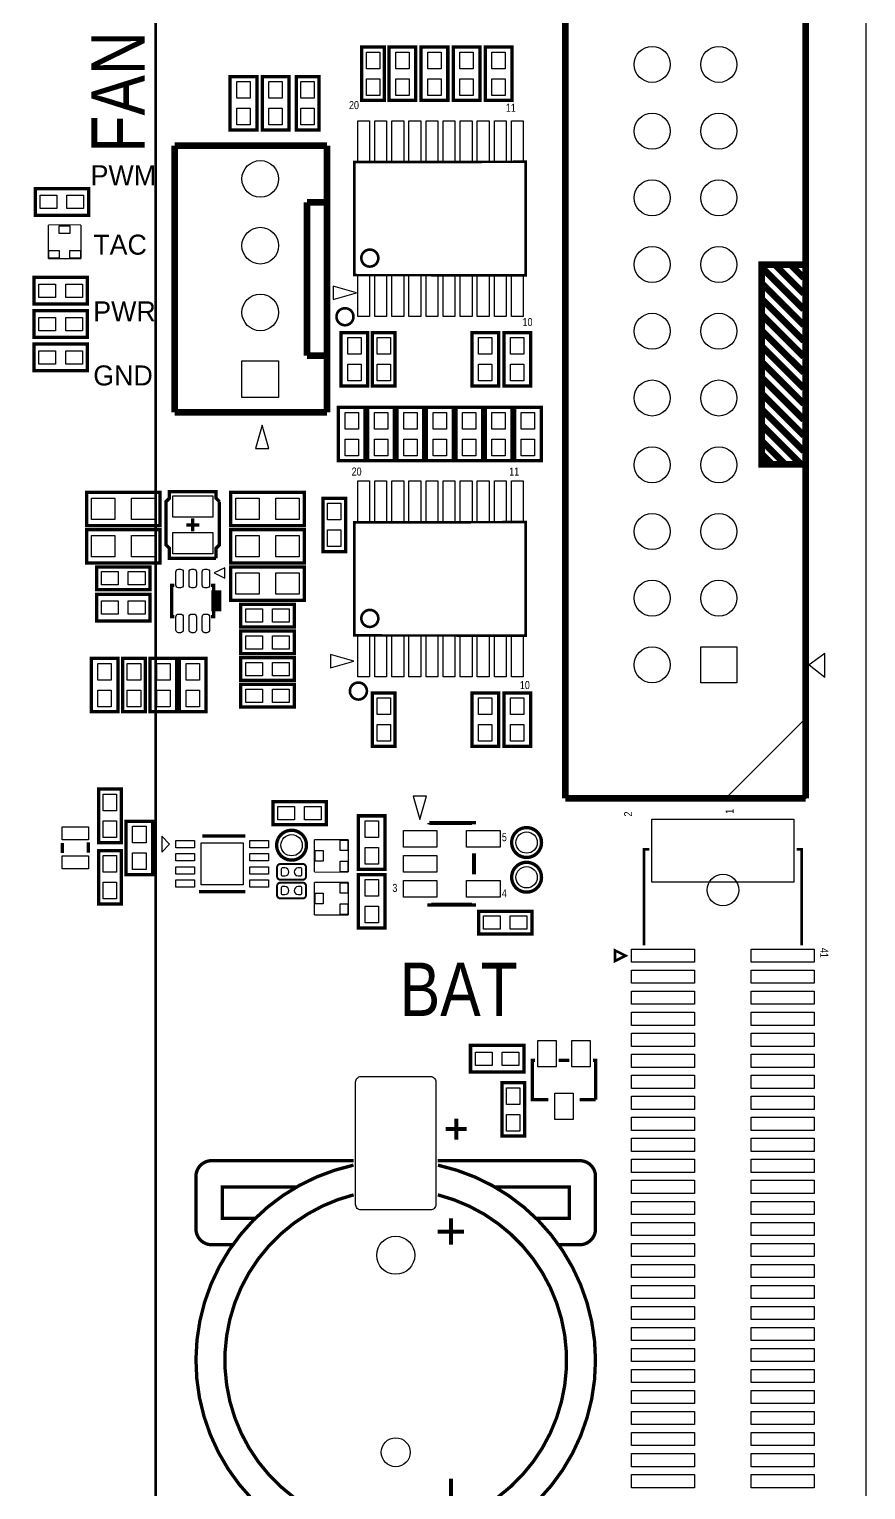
# Model space of a CAD drawing. Extents: x 2 to 176, y -19 to 159.
# Drawn here: x 143.9 to 175.8, y 55.7 to 111.3 of the extents above; entities that cross this region are included whole.
import ezdxf

# ---------------------------------------------------------------- set-up
doc = ezdxf.new("R2010")
doc.units = 0
for name, color, linetype in [('BG_OUTLINE', 5, 'CONTINUOUS'), ('BG_SILKSCREEN_TOP', 7, 'CONTINUOUS'), ('PG_NEW_SLIK-TOP', 231, 'CONTINUOUS'), ('PG_SILKSCREEN_TOP', 7, 'CONTINUOUS'), ('PIN_TOP', 92, 'CONTINUOUS')]:
    doc.layers.add(name, color=color, linetype=linetype)

msp = doc.modelspace()

# ---------------------------------------------------------------- linework, layer by layer
at = {"layer": 'BG_OUTLINE'}
msp.add_lwpolyline([(172.76826, 159.132524, -0.414213), (175.768254, 156.13253), (175.768254, -7.862062, -0.414223), (172.76826, -10.862056), (8.768588, -10.862056, -0.414212), (5.768594, -7.862062), (5.768594, 156.13253, -0.414226), (8.768588, 159.132524)], format="xyb", close=True, dxfattribs=at)
at = {"layer": 'PG_NEW_SLIK-TOP'}
for points, const_width in [([(164.33927, 115.066572), (164.33927, 82.046572)], 0.254), ([(173.48327, 91.063572), (173.48327, 115.066572)], 0.254), ([(156.59227, 108.614972), (156.59227, 110.646972), (157.45587, 110.646972), (157.45587, 108.614972), (156.59227, 108.614972)], 0.127), ([(158.64967, 110.646972), (158.64967, 108.614972), (157.63367, 108.614972), (157.63367, 110.646972), (158.64967, 110.646972)], 0.127), ([(159.86887, 110.646972), (159.86887, 108.614972), (158.85287, 108.614972), (158.85287, 110.646972), (159.86887, 110.646972)], 0.127), ([(161.08807, 110.646972), (161.08807, 108.614972), (160.07207, 108.614972), (160.07207, 110.646972), (161.08807, 110.646972)], 0.127), ([(162.30727, 110.646972), (162.30727, 108.614972), (161.29127, 108.614972), (161.29127, 110.646972), (162.30727, 110.646972)], 0.127), ([(151.5872, 107.4928), (151.5872, 109.5248), (152.6032, 109.5248), (152.6032, 107.4928), (151.5872, 107.4928)], 0.127), ([(153.8224, 109.5248), (153.8224, 107.4928), (152.8064, 107.4928), (152.8064, 109.5248), (153.8224, 109.5248)], 0.127), ([(154.1018, 107.4928), (154.1018, 109.5248), (154.9654, 109.5248), (154.9654, 107.4928), (154.1018, 107.4928)], 0.127), ([(149.474682, 106.8959), (149.474682, 96.7359)], 0.254), ([(149.474682, 106.8959), (155.274772, 106.8959)], 0.254), ([(155.274772, 106.8959), (155.274772, 96.7359)], 0.254), ([(156.31033, 101.963474), (162.834828, 101.960172), (162.834828, 106.278172), (156.31033, 106.270298), (156.31033, 101.963474)], 0.100076), ([(144.1704, 105.2576), (146.2024, 105.2576), (146.2024, 104.2416), (144.1704, 104.2416), (144.1704, 105.2576)], 0.127), ([(154.512772, 104.7369), (154.512772, 98.8949)], 0.254), ([(154.512772, 104.7369), (155.274772, 104.7369)], 0.254), ([(144.667986, 102.585774), (144.667986, 103.878634)], 0.050038), ([(144.667986, 103.878634), (145.908014, 103.878634)], 0.050038), ([(145.908014, 103.878634), (145.908014, 102.585774)], 0.050038), ([(145.908014, 102.585774), (144.667986, 102.585774)], 0.050038), ([(173.411388, 94.756478), (171.811188, 94.756478), (171.811188, 102.356666), (173.411388, 102.356666)], 0.254), ([(171.811188, 102.25659), (173.411388, 100.656644)], 0.254), ([(172.311314, 102.356666), (173.411388, 101.256592)], 0.254), ([(172.911262, 102.356666), (173.411388, 101.85654)], 0.254), ([(144.124172, 101.87813), (146.156172, 101.87813), (146.156172, 100.86213), (144.124172, 100.86213), (144.124172, 101.87813)], 0.127), ([(171.811188, 101.656642), (173.411388, 100.056696)], 0.254), ([(144.124172, 100.60813), (146.156172, 100.60813), (146.156172, 99.59213), (144.124172, 99.59213), (144.124172, 100.60813)], 0.127), ([(171.811188, 101.056694), (173.411388, 99.456494)], 0.254), ([(171.811188, 100.456492), (173.411388, 98.856546)], 0.254), ([(156.82087, 99.775772), (156.82087, 97.743772), (155.80487, 97.743772), (155.80487, 99.775772), (156.82087, 99.775772)], 0.127), ([(157.86227, 99.775772), (157.86227, 97.743772), (156.99867, 97.743772), (156.99867, 99.775772), (157.86227, 99.775772)], 0.127), ([(160.78327, 97.743772), (160.78327, 99.775772), (161.79927, 99.775772), (161.79927, 97.743772), (160.78327, 97.743772)], 0.127), ([(163.01847, 99.775772), (163.01847, 97.743772), (162.00247, 97.743772), (162.00247, 99.775772), (163.01847, 99.775772)], 0.127), ([(171.811188, 99.856544), (173.411388, 98.256598)], 0.254), ([(146.156172, 98.32213), (144.124172, 98.32213), (144.124172, 99.33813), (146.156172, 99.33813), (146.156172, 98.32213)], 0.127), ([(154.512772, 98.8949), (155.274772, 98.8949)], 0.254), ([(171.811188, 99.256596), (173.411388, 97.65665)], 0.254), ([(171.811188, 98.656648), (173.411388, 97.056448)], 0.254), ([(171.811188, 98.056446), (173.411388, 96.4565)], 0.254), ([(171.811188, 97.456498), (173.411388, 95.856552)], 0.254), ([(149.474682, 96.7359), (155.274772, 96.7359)], 0.254), ([(156.71927, 96.930972), (156.71927, 94.898972), (155.70327, 94.898972), (155.70327, 96.930972), (156.71927, 96.930972)], 0.127), ([(157.83687, 96.930972), (157.83687, 94.898972), (156.82087, 94.898972), (156.82087, 96.930972), (157.83687, 96.930972)], 0.127), ([(158.95447, 96.930972), (158.95447, 94.898972), (157.93847, 94.898972), (157.93847, 96.930972), (158.95447, 96.930972)], 0.127), ([(160.07207, 96.930972), (160.07207, 94.898972), (159.05607, 94.898972), (159.05607, 96.930972), (160.07207, 96.930972)], 0.127), ([(161.18967, 96.930972), (161.18967, 94.898972), (160.17367, 94.898972), (160.17367, 96.930972), (161.18967, 96.930972)], 0.127), ([(162.30727, 96.930972), (162.30727, 94.898972), (161.29127, 94.898972), (161.29127, 96.930972), (162.30727, 96.930972)], 0.127), ([(163.42487, 96.930972), (163.42487, 94.898972), (162.40887, 94.898972), (162.40887, 96.930972), (163.42487, 96.930972)], 0.127), ([(171.811188, 96.85655), (173.411388, 95.256604)], 0.254), ([(171.811188, 96.256602), (173.311312, 94.756478)], 0.254), ([(171.811188, 95.656654), (172.711364, 94.756478)], 0.254), ([(171.811188, 95.156528), (172.211238, 94.756478)], 0.254), ([(148.9202, 92.4306), (146.1262, 92.4306), (146.1262, 93.7006), (148.9202, 93.7006), (148.9202, 92.4306)], 0.127), ([(151.0538, 91.186), (149.2758, 91.186), (149.2758, 91.567), (149.1488, 91.694), (149.1488, 93.345), (149.2758, 93.472), (149.2758, 93.726), (151.0538, 93.726), (151.0538, 93.472), (151.1808, 93.345)], 0.130048), ([(151.1808, 93.345), (151.1808, 91.694), (151.0538, 91.567), (151.0538, 91.186)], 0.130048), ([(151.6126, 93.7006), (154.4066, 93.7006), (154.4066, 92.4306), (151.6126, 92.4306), (151.6126, 93.7006)], 0.127), ([(155.1178, 91.44), (155.1178, 93.472), (155.9814, 93.472), (155.9814, 91.44), (155.1178, 91.44)], 0.127), ([(148.9202, 91.0082), (146.1262, 91.0082), (146.1262, 92.2782), (148.9202, 92.2782), (148.9202, 91.0082)], 0.127), ([(150.414736, 92.456), (149.914864, 92.456)], 0.127), ([(150.1648, 92.705936), (150.1648, 92.206064)], 0.127), ([(151.6126, 92.2782), (154.4066, 92.2782), (154.4066, 91.0082), (151.6126, 91.0082), (151.6126, 92.2782)], 0.127), ([(156.31033, 88.247474), (162.834828, 88.244172), (162.834828, 92.562172), (156.31033, 92.554298), (156.31033, 88.247474)], 0.100076), ([(173.48327, 91.063572), (173.48327, 91.190572)], 0.254), ([(173.48327, 82.046572), (173.48327, 91.063572)], 0.254), ([(148.5392, 89.9922), (146.5072, 89.9922), (146.5072, 90.8558), (148.5392, 90.8558), (148.5392, 89.9922)], 0.127), ([(151.6126, 90.8558), (154.4066, 90.8558), (154.4066, 89.5858), (151.6126, 89.5858), (151.6126, 90.8558)], 0.127), ([(149.464776, 90.161364), (149.3647, 90.161364), (149.3647, 88.961468), (149.464776, 88.961468)], 0.127), ([(150.864824, 88.961468), (150.9649, 88.961468), (150.9649, 90.161364), (150.864824, 90.161364)], 0.127), ([(151.064722, 89.161366), (151.064722, 89.961466)], 0.381), ([(146.5072, 89.8144), (148.5392, 89.8144), (148.5392, 88.7984), (146.5072, 88.7984), (146.5072, 89.8144)], 0.127), ([(151.9936, 89.4334), (154.0256, 89.4334), (154.0256, 88.5698), (151.9936, 88.5698), (151.9936, 89.4334)], 0.127), ([(151.9936, 88.4174), (154.0256, 88.4174), (154.0256, 87.5538), (151.9936, 87.5538), (151.9936, 88.4174)], 0.127), ([(146.304, 85.344), (146.304, 87.376), (147.32, 87.376), (147.32, 85.344), (146.304, 85.344)], 0.127), ([(147.4978, 85.344), (147.4978, 87.376), (148.3614, 87.376), (148.3614, 85.344), (147.4978, 85.344)], 0.127), ([(148.5392, 85.344), (148.5392, 87.376), (149.5552, 87.376), (149.5552, 85.344), (148.5392, 85.344)], 0.127), ([(150.6728, 87.376), (150.6728, 85.344), (149.6568, 85.344), (149.6568, 87.376), (150.6728, 87.376)], 0.127), ([(151.9936, 87.4014), (154.0256, 87.4014), (154.0256, 86.5378), (151.9936, 86.5378), (151.9936, 87.4014)], 0.127), ([(151.9936, 86.3854), (154.0256, 86.3854), (154.0256, 85.5218), (151.9936, 85.5218), (151.9936, 86.3854)], 0.127), ([(157.86227, 86.059772), (157.86227, 84.027772), (156.99867, 84.027772), (156.99867, 86.059772), (157.86227, 86.059772)], 0.127), ([(160.78327, 84.027772), (160.78327, 86.059772), (161.79927, 86.059772), (161.79927, 84.027772), (160.78327, 84.027772)], 0.127), ([(163.01847, 86.059772), (163.01847, 84.027772), (162.00247, 84.027772), (162.00247, 86.059772), (163.01847, 86.059772)], 0.127), ([(147.447, 82.3976), (147.447, 80.3656), (146.5834, 80.3656), (146.5834, 82.3976), (147.447, 82.3976)], 0.127), ([(153.2128, 81.915), (155.2448, 81.915), (155.2448, 81.0514), (153.2128, 81.0514), (153.2128, 81.915)], 0.127), ([(164.33927, 82.046572), (173.48327, 82.046572)], 0.254), ([(148.6408, 81.1784), (148.6408, 79.1464), (147.6248, 79.1464), (147.6248, 81.1784), (148.6408, 81.1784)], 0.127), ([(157.48, 81.3816), (157.48, 79.3496), (156.464, 79.3496), (156.464, 81.3816), (157.48, 81.3816)], 0.127), ([(159.170116, 81.102708), (159.170116, 81.052924)], 0.1524), ([(160.869884, 81.052924), (160.869884, 81.102708), (159.170116, 81.102708)], 0.1524), ([(150.527512, 80.61579), (152.163526, 80.61579)], 0.127), ([(145.19783, 79.966312), (145.19783, 80.351884)], 0.127), ([(146.197574, 80.375506), (146.197574, 79.975964)], 0.127), ([(146.5834, 78.0288), (146.5834, 80.0608), (147.447, 80.0608), (147.447, 78.0288), (146.5834, 78.0288)], 0.127), ([(154.79522, 79.237586), (154.79522, 80.477614)], 0.050038), ([(154.79522, 80.477614), (156.08808, 80.477614)], 0.050038), ([(156.08808, 80.477614), (156.08808, 79.237586)], 0.050038), ([(167.533574, 80.10652), (167.333676, 80.10652), (167.333676, 76.45654)], 0.100076), ([(173.333664, 76.45654), (173.333664, 80.10652), (173.133766, 80.10652)], 0.100076), ([(153.500836, 79.548228), (154.34691, 79.548228)], 0.0762), ([(160.869884, 79.15275), (160.869884, 79.95285)], 0.1524), ([(153.373836, 79.075026), (153.373836, 79.421228)], 0.0762), ([(154.34691, 78.948026), (153.500836, 78.948026)], 0.0762), ([(154.47391, 79.421228), (154.47391, 79.075026)], 0.0762), ([(156.08808, 79.237586), (154.79522, 79.237586)], 0.050038), ([(157.48, 79.1464), (157.48, 77.1144), (156.464, 77.1144), (156.464, 79.1464), (157.48, 79.1464)], 0.127), ([(152.163526, 78.488794), (150.401274, 78.488794)], 0.127), ([(153.373836, 78.363826), (153.373836, 78.710028)], 0.0762), ([(153.500836, 78.837028), (154.34691, 78.837028)], 0.0762), ([(154.47391, 78.710028), (154.47391, 78.363826)], 0.0762), ([(154.79522, 77.611986), (154.79522, 78.852014)], 0.050038), ([(154.79522, 78.852014), (156.08808, 78.852014)], 0.050038), ([(156.08808, 78.852014), (156.08808, 77.611986)], 0.050038), ([(154.34691, 78.236826), (153.500836, 78.236826)], 0.0762), ([(159.170116, 78.052676), (159.170116, 78.002892), (160.869884, 78.002892), (160.869884, 78.052676)], 0.1524), ([(156.08808, 77.611986), (154.79522, 77.611986)], 0.050038), ([(161.036, 77.7494), (163.068, 77.7494), (163.068, 76.8858), (161.036, 76.8858), (161.036, 77.7494)], 0.127), ([(160.7312, 72.644), (162.7632, 72.644), (162.7632, 71.628), (160.7312, 71.628), (160.7312, 72.644)], 0.127), ([(163.187126, 72.073262), (163.087304, 72.073262), (163.087304, 70.573138), (163.687252, 70.573138)], 0.127), ([(164.487098, 72.073262), (164.087302, 72.073262)], 0.127), ([(165.487096, 70.573138), (165.487096, 72.073262), (165.387274, 72.073262)], 0.127), ([(162.7886, 71.2216), (162.7886, 69.1896), (161.925, 69.1896), (161.925, 71.2216), (162.7886, 71.2216)], 0.127), ([(164.887148, 70.573138), (165.487096, 70.573138)], 0.127), ([(152.516332, 66.05524), (151.286464, 66.05524), (151.286464, 67.255136), (154.116278, 67.255136)], 0.127), ([(161.656522, 67.255136), (164.486336, 67.255136), (164.486336, 66.05524), (163.236402, 66.05524)], 0.127), ([(160.486344, 65.555114), (159.486346, 65.555114)], 0.1524), ([(159.986472, 66.05524), (159.986472, 65.055242)], 0.1524), ([(159.986472, 56.155082), (159.986472, 55.25516)], 0.1524)]:
    msp.add_lwpolyline(points, dxfattribs=dict(at, const_width=const_width))
for points, const_width in [([(157.223968, 102.612698, 0.99992), (156.577792, 102.612698, 1.00008), (157.223968, 102.612698)], 0.100076), ([(156.279088, 100.3808, 0.999889), (155.632912, 100.3808, 1.000111), (156.279088, 100.3808)], 0.100076), ([(157.223968, 88.896698, 0.99992), (156.577792, 88.896698, 1.00008), (157.223968, 88.896698)], 0.100076), ([(156.789374, 86.131908, 0.999889), (156.143198, 86.131908, 1.000111), (156.789374, 86.131908)], 0.100076), ([(154.491944, 80.264, 1), (153.356056, 80.264, 1), (154.491944, 80.264)], 0.127), ([(163.432744, 80.3656, 1), (162.296856, 80.3656, 1), (163.432744, 80.3656)], 0.127), ([(153.373836, 79.421228, -0.414214), (153.500836, 79.548228)], 0.0762), ([(154.34691, 79.548228, -0.414214), (154.47391, 79.421228)], 0.0762), ([(163.432744, 79.0448, 1), (162.296856, 79.0448, 1), (163.432744, 79.0448)], 0.127), ([(153.500836, 78.948026, -0.414214), (153.373836, 79.075026)], 0.0762), ([(154.47391, 79.075026, -0.414214), (154.34691, 78.948026)], 0.0762), ([(153.373836, 78.710028, -0.414214), (153.500836, 78.837028)], 0.0762), ([(153.500836, 78.236826, -0.414214), (153.373836, 78.363826)], 0.0762), ([(154.34691, 78.837028, -0.414214), (154.47391, 78.710028)], 0.0762), ([(154.47391, 78.363826, -0.414214), (154.34691, 78.236826)], 0.0762), ([(156.280358, 68.083684, 0.802774), (156.20619, 53.243226)], 0.127), ([(151.686514, 65.055242), (150.886414, 65.055242, -0.414198), (150.286466, 65.65519), (150.286466, 67.655186, -0.414227), (150.886414, 68.255134), (156.286454, 68.255134)], 0.127), ([(164.086286, 65.055242), (164.886386, 65.055242, 0.414198), (165.486334, 65.65519), (165.486334, 67.655186, 0.414227), (164.886386, 68.255134), (159.486346, 68.255134)], 0.127), ([(159.492442, 53.22697, 0.80686), (159.492442, 68.08343)], 0.127), ([(156.286454, 66.955162, 0.777726), (156.286454, 54.355238)], 0.127), ([(159.486346, 54.355238, 0.777721), (159.486346, 66.955162)], 0.127)]:
    msp.add_lwpolyline(points, format="xyb", dxfattribs=dict(at, const_width=const_width))
msp.add_lwpolyline([(173.48327, 85.094572), (173.48327, 82.046572), (170.43527, 82.046572)], close=True, dxfattribs=at)
at = {"layer": 'PG_SILKSCREEN_TOP'}
for points, const_width in [([(148.755354, 123.548902), (148.755354, 38.685724)], 0.100076), ([(166.233602, 75.856592), (166.633652, 76.05649), (166.233602, 76.256642), (166.233602, 75.856592)], 0.100076), ([(160.58642, 69.455284), (159.78632, 69.455284)], 0.1524), ([(160.18637, 69.85508), (160.18637, 69.055234)], 0.1524)]:
    msp.add_lwpolyline(points, dxfattribs=dict(at, const_width=const_width))
for points in [[(156.4005, 101.2952), (155.5115, 101.5492), (155.5115, 101.0412)], [(152.8064, 96.2533), (152.5524, 95.3643), (153.0604, 95.3643)], [(150.980902, 90.6272), (151.380952, 90.427048), (151.380952, 90.827098)], [(156.2989, 87.2744), (155.4099, 87.5284), (155.4099, 87.0204)], [(173.61027, 87.126572), (174.211234, 86.656672), (174.211234, 87.556594)], [(158.8008, 81.2419), (159.0548, 82.1309), (158.5468, 82.1309)], [(148.98243, 80.602836), (148.98243, 80.002888), (149.282404, 80.302862)]]:
    msp.add_lwpolyline(points, close=True, dxfattribs=at)
at = {"layer": 'PIN_TOP'}
for points in [[(157.27807, 110.456472), (157.27807, 109.821472), (156.77007, 109.821472), (156.77007, 110.456472)], [(157.88767, 110.456472), (158.39567, 110.456472), (158.39567, 109.821472), (157.88767, 109.821472)], [(159.10687, 110.456472), (159.61487, 110.456472), (159.61487, 109.821472), (159.10687, 109.821472)], [(160.32607, 110.456472), (160.83407, 110.456472), (160.83407, 109.821472), (160.32607, 109.821472)], [(161.54527, 110.456472), (162.05327, 110.456472), (162.05327, 109.821472), (161.54527, 109.821472)], [(152.3492, 108.6993), (151.8412, 108.6993), (151.8412, 109.3343), (152.3492, 109.3343)], [(153.0604, 109.3343), (153.5684, 109.3343), (153.5684, 108.6993), (153.0604, 108.6993)], [(154.7876, 109.3343), (154.7876, 108.6993), (154.2796, 108.6993), (154.2796, 109.3343)], [(157.27807, 109.440472), (157.27807, 108.805472), (156.77007, 108.805472), (156.77007, 109.440472)], [(157.88767, 109.440472), (158.39567, 109.440472), (158.39567, 108.805472), (157.88767, 108.805472)], [(159.10687, 109.440472), (159.61487, 109.440472), (159.61487, 108.805472), (159.10687, 108.805472)], [(160.32607, 109.440472), (160.83407, 109.440472), (160.83407, 108.805472), (160.32607, 108.805472)], [(161.54527, 109.440472), (162.05327, 109.440472), (162.05327, 108.805472), (161.54527, 108.805472)], [(152.3492, 107.6833), (151.8412, 107.6833), (151.8412, 108.3183), (152.3492, 108.3183)], [(153.0604, 108.3183), (153.5684, 108.3183), (153.5684, 107.6833), (153.0604, 107.6833)], [(154.7876, 108.3183), (154.7876, 107.6833), (154.2796, 107.6833), (154.2796, 108.3183)], [(156.43987, 106.294428), (156.43987, 107.843828), (156.889958, 107.843828), (156.889958, 106.294428)], [(157.089856, 106.294428), (157.089856, 107.843828), (157.539944, 107.843828), (157.539944, 106.294428)], [(157.739842, 106.294428), (157.739842, 107.843828), (158.18993, 107.843828), (158.18993, 106.294428)], [(158.389828, 106.294428), (158.389828, 107.843828), (158.839916, 107.843828), (158.839916, 106.294428)], [(159.039814, 106.294428), (159.039814, 107.843828), (159.489902, 107.843828), (159.489902, 106.294428)], [(159.6898, 106.294428), (159.6898, 107.843828), (160.139888, 107.843828), (160.139888, 106.294428)], [(160.339786, 106.294428), (160.339786, 107.843828), (160.789874, 107.843828), (160.789874, 106.294428)], [(160.989772, 106.294428), (160.989772, 107.843828), (161.43986, 107.843828), (161.43986, 106.294428)], [(161.639758, 106.294428), (161.639758, 107.843828), (162.089846, 107.843828), (162.089846, 106.294428)], [(162.289744, 106.294428), (162.289744, 107.843828), (162.739832, 107.843828), (162.739832, 106.294428)], [(144.3609, 104.4956), (144.3609, 105.0036), (144.9959, 105.0036), (144.9959, 104.4956)], [(145.3769, 104.4956), (145.3769, 105.0036), (146.0119, 105.0036), (146.0119, 104.4956)], [(145.087848, 103.54564), (145.087848, 103.845614), (145.487898, 103.845614), (145.487898, 103.54564)], [(144.685258, 102.605586), (144.685258, 102.90556), (145.085308, 102.90556), (145.085308, 102.605586)], [(145.490184, 102.605586), (145.490184, 102.90556), (145.890234, 102.90556), (145.890234, 102.605586)], [(156.43987, 100.394516), (156.43987, 101.943916), (156.889958, 101.943916), (156.889958, 100.394516)], [(157.089856, 100.394516), (157.089856, 101.943916), (157.539944, 101.943916), (157.539944, 100.394516)], [(157.739842, 100.394516), (157.739842, 101.943916), (158.18993, 101.943916), (158.18993, 100.394516)], [(158.389828, 100.394516), (158.389828, 101.943916), (158.839916, 101.943916), (158.839916, 100.394516)], [(159.039814, 100.394516), (159.039814, 101.943916), (159.489902, 101.943916), (159.489902, 100.394516)], [(159.6898, 100.394516), (159.6898, 101.943916), (160.139888, 101.943916), (160.139888, 100.394516)], [(160.339786, 100.394516), (160.339786, 101.943916), (160.789874, 101.943916), (160.789874, 100.394516)], [(160.989772, 100.394516), (160.989772, 101.943916), (161.43986, 101.943916), (161.43986, 100.394516)], [(161.639758, 100.394516), (161.639758, 101.943916), (162.089846, 101.943916), (162.089846, 100.394516)], [(162.289744, 100.394516), (162.289744, 101.943916), (162.739832, 101.943916), (162.739832, 100.394516)], [(144.314672, 101.11613), (144.314672, 101.62413), (144.949672, 101.62413), (144.949672, 101.11613)], [(145.330672, 101.11613), (145.330672, 101.62413), (145.965672, 101.62413), (145.965672, 101.11613)], [(144.314672, 99.84613), (144.314672, 100.35413), (144.949672, 100.35413), (144.949672, 99.84613)], [(145.330672, 99.84613), (145.330672, 100.35413), (145.965672, 100.35413), (145.965672, 99.84613)], [(156.05887, 99.585272), (156.56687, 99.585272), (156.56687, 98.950272), (156.05887, 98.950272)], [(157.17647, 98.950272), (157.17647, 99.585272), (157.68447, 99.585272), (157.68447, 98.950272)], [(161.54527, 98.950272), (161.03727, 98.950272), (161.03727, 99.585272), (161.54527, 99.585272)], [(162.25647, 99.585272), (162.76447, 99.585272), (162.76447, 98.950272), (162.25647, 98.950272)], [(144.949672, 99.08413), (144.949672, 98.57613), (144.314672, 98.57613), (144.314672, 99.08413)], [(145.965672, 99.08413), (145.965672, 98.57613), (145.330672, 98.57613), (145.330672, 99.08413)], [(152.036272, 98.7044), (153.433272, 98.7044), (153.433272, 97.3074), (152.036272, 97.3074)], [(156.05887, 98.569272), (156.56687, 98.569272), (156.56687, 97.934272), (156.05887, 97.934272)], [(157.17647, 97.934272), (157.17647, 98.569272), (157.68447, 98.569272), (157.68447, 97.934272)], [(161.54527, 97.934272), (161.03727, 97.934272), (161.03727, 98.569272), (161.54527, 98.569272)], [(162.25647, 98.569272), (162.76447, 98.569272), (162.76447, 97.934272), (162.25647, 97.934272)], [(155.95727, 96.740472), (156.46527, 96.740472), (156.46527, 96.105472), (155.95727, 96.105472)], [(157.07487, 96.740472), (157.58287, 96.740472), (157.58287, 96.105472), (157.07487, 96.105472)], [(158.19247, 96.740472), (158.70047, 96.740472), (158.70047, 96.105472), (158.19247, 96.105472)], [(159.31007, 96.740472), (159.81807, 96.740472), (159.81807, 96.105472), (159.31007, 96.105472)], [(160.42767, 96.740472), (160.93567, 96.740472), (160.93567, 96.105472), (160.42767, 96.105472)], [(161.54527, 96.740472), (162.05327, 96.740472), (162.05327, 96.105472), (161.54527, 96.105472)], [(162.66287, 96.740472), (163.17087, 96.740472), (163.17087, 96.105472), (162.66287, 96.105472)], [(155.95727, 95.724472), (156.46527, 95.724472), (156.46527, 95.089472), (155.95727, 95.089472)], [(157.07487, 95.724472), (157.58287, 95.724472), (157.58287, 95.089472), (157.07487, 95.089472)], [(158.19247, 95.724472), (158.70047, 95.724472), (158.70047, 95.089472), (158.19247, 95.089472)], [(159.31007, 95.724472), (159.81807, 95.724472), (159.81807, 95.089472), (159.31007, 95.089472)], [(160.42767, 95.724472), (160.93567, 95.724472), (160.93567, 95.089472), (160.42767, 95.089472)], [(161.54527, 95.724472), (162.05327, 95.724472), (162.05327, 95.089472), (161.54527, 95.089472)], [(162.66287, 95.724472), (163.17087, 95.724472), (163.17087, 95.089472), (162.66287, 95.089472)], [(156.43987, 92.578428), (156.43987, 94.127828), (156.889958, 94.127828), (156.889958, 92.578428)], [(157.089856, 92.578428), (157.089856, 94.127828), (157.539944, 94.127828), (157.539944, 92.578428)], [(157.739842, 92.578428), (157.739842, 94.127828), (158.18993, 94.127828), (158.18993, 92.578428)], [(158.389828, 92.578428), (158.389828, 94.127828), (158.839916, 94.127828), (158.839916, 92.578428)], [(159.039814, 92.578428), (159.039814, 94.127828), (159.489902, 94.127828), (159.489902, 92.578428)], [(159.6898, 92.578428), (159.6898, 94.127828), (160.139888, 94.127828), (160.139888, 92.578428)], [(160.339786, 92.578428), (160.339786, 94.127828), (160.789874, 94.127828), (160.789874, 92.578428)], [(160.989772, 92.578428), (160.989772, 94.127828), (161.43986, 94.127828), (161.43986, 92.578428)], [(161.639758, 92.578428), (161.639758, 94.127828), (162.089846, 94.127828), (162.089846, 92.578428)], [(162.289744, 92.578428), (162.289744, 94.127828), (162.739832, 94.127828), (162.739832, 92.578428)], [(147.2057, 93.472), (147.2057, 92.6592), (146.3167, 92.6592), (146.3167, 93.472)], [(148.7297, 93.472), (148.7297, 92.6592), (147.8407, 92.6592), (147.8407, 93.472)], [(149.4028, 93.562424), (150.9268, 93.562424), (150.9268, 92.749624), (149.4028, 92.749624)], [(151.8031, 92.6592), (151.8031, 93.472), (152.6921, 93.472), (152.6921, 92.6592)], [(153.3271, 92.6592), (153.3271, 93.472), (154.2161, 93.472), (154.2161, 92.6592)], [(155.8036, 93.2815), (155.8036, 92.6465), (155.2956, 92.6465), (155.2956, 93.2815)], [(147.2057, 92.0496), (147.2057, 91.2368), (146.3167, 91.2368), (146.3167, 92.0496)], [(148.7297, 92.0496), (148.7297, 91.2368), (147.8407, 91.2368), (147.8407, 92.0496)], [(149.4028, 92.162376), (150.9268, 92.162376), (150.9268, 91.349576), (149.4028, 91.349576)], [(151.8031, 91.2368), (151.8031, 92.0496), (152.6921, 92.0496), (152.6921, 91.2368)], [(153.3271, 91.2368), (153.3271, 92.0496), (154.2161, 92.0496), (154.2161, 91.2368)], [(155.8036, 92.2655), (155.8036, 91.6305), (155.2956, 91.6305), (155.2956, 92.2655)], [(146.6977, 90.678), (147.3327, 90.678), (147.3327, 90.17), (146.6977, 90.17)], [(147.7137, 90.678), (148.3487, 90.678), (148.3487, 90.17), (147.7137, 90.17)], [(151.8031, 89.8144), (151.8031, 90.6272), (152.6921, 90.6272), (152.6921, 89.8144)], [(153.3271, 89.8144), (153.3271, 90.6272), (154.2161, 90.6272), (154.2161, 89.8144)], [(146.6977, 89.0524), (146.6977, 89.5604), (147.3327, 89.5604), (147.3327, 89.0524)], [(147.7137, 89.0524), (147.7137, 89.5604), (148.3487, 89.5604), (148.3487, 89.0524)], [(152.8191, 88.7476), (152.1841, 88.7476), (152.1841, 89.2556), (152.8191, 89.2556)], [(153.8351, 88.7476), (153.2001, 88.7476), (153.2001, 89.2556), (153.8351, 89.2556)], [(152.8191, 87.7316), (152.1841, 87.7316), (152.1841, 88.2396), (152.8191, 88.2396)], [(153.8351, 87.7316), (153.2001, 87.7316), (153.2001, 88.2396), (153.8351, 88.2396)], [(156.43987, 86.678516), (156.43987, 88.227916), (156.889958, 88.227916), (156.889958, 86.678516)], [(157.089856, 86.678516), (157.089856, 88.227916), (157.539944, 88.227916), (157.539944, 86.678516)], [(157.739842, 86.678516), (157.739842, 88.227916), (158.18993, 88.227916), (158.18993, 86.678516)], [(158.389828, 86.678516), (158.389828, 88.227916), (158.839916, 88.227916), (158.839916, 86.678516)], [(159.039814, 86.678516), (159.039814, 88.227916), (159.489902, 88.227916), (159.489902, 86.678516)], [(159.6898, 86.678516), (159.6898, 88.227916), (160.139888, 88.227916), (160.139888, 86.678516)], [(160.339786, 86.678516), (160.339786, 88.227916), (160.789874, 88.227916), (160.789874, 86.678516)], [(160.989772, 86.678516), (160.989772, 88.227916), (161.43986, 88.227916), (161.43986, 86.678516)], [(161.639758, 86.678516), (161.639758, 88.227916), (162.089846, 88.227916), (162.089846, 86.678516)], [(162.289744, 86.678516), (162.289744, 88.227916), (162.739832, 88.227916), (162.739832, 86.678516)], [(170.86707, 86.440772), (169.49547, 86.440772), (169.49547, 87.812372), (170.86707, 87.812372)], [(147.066, 86.5505), (146.558, 86.5505), (146.558, 87.1855), (147.066, 87.1855)], [(148.1836, 87.1855), (148.1836, 86.5505), (147.6756, 86.5505), (147.6756, 87.1855)], [(149.3012, 86.5505), (148.7932, 86.5505), (148.7932, 87.1855), (149.3012, 87.1855)], [(149.9108, 87.1855), (150.4188, 87.1855), (150.4188, 86.5505), (149.9108, 86.5505)], [(152.8191, 86.7156), (152.1841, 86.7156), (152.1841, 87.2236), (152.8191, 87.2236)], [(153.8351, 86.7156), (153.2001, 86.7156), (153.2001, 87.2236), (153.8351, 87.2236)], [(152.8191, 85.6996), (152.1841, 85.6996), (152.1841, 86.2076), (152.8191, 86.2076)], [(153.8351, 85.6996), (153.2001, 85.6996), (153.2001, 86.2076), (153.8351, 86.2076)], [(147.066, 85.5345), (146.558, 85.5345), (146.558, 86.1695), (147.066, 86.1695)], [(148.1836, 86.1695), (148.1836, 85.5345), (147.6756, 85.5345), (147.6756, 86.1695)], [(149.3012, 85.5345), (148.7932, 85.5345), (148.7932, 86.1695), (149.3012, 86.1695)], [(149.9108, 86.1695), (150.4188, 86.1695), (150.4188, 85.5345), (149.9108, 85.5345)], [(157.17647, 85.234272), (157.17647, 85.869272), (157.68447, 85.869272), (157.68447, 85.234272)], [(161.54527, 85.234272), (161.03727, 85.234272), (161.03727, 85.869272), (161.54527, 85.869272)], [(162.25647, 85.869272), (162.76447, 85.869272), (162.76447, 85.234272), (162.25647, 85.234272)], [(157.17647, 84.218272), (157.17647, 84.853272), (157.68447, 84.853272), (157.68447, 84.218272)], [(161.54527, 84.218272), (161.03727, 84.218272), (161.03727, 84.853272), (161.54527, 84.853272)], [(162.25647, 84.853272), (162.76447, 84.853272), (162.76447, 84.218272), (162.25647, 84.218272)], [(146.7612, 81.5721), (146.7612, 82.2071), (147.2692, 82.2071), (147.2692, 81.5721)], [(154.0383, 81.2292), (153.4033, 81.2292), (153.4033, 81.7372), (154.0383, 81.7372)], [(155.0543, 81.2292), (154.4193, 81.2292), (154.4193, 81.7372), (155.0543, 81.7372)], [(146.7612, 80.5561), (146.7612, 81.1911), (147.2692, 81.1911), (147.2692, 80.5561)], [(156.718, 81.1911), (157.226, 81.1911), (157.226, 80.5561), (156.718, 80.5561)], [(167.63365, 81.256505), (173.03369, 81.256505), (173.03369, 78.856459), (167.63365, 78.856459)], [(145.197703, 80.964024), (146.197701, 80.964024), (146.197701, 80.464152), (145.197703, 80.464152)], [(147.8788, 80.9879), (148.3868, 80.9879), (148.3868, 80.3529), (147.8788, 80.3529)], [(158.185104, 80.82026), (159.455104, 80.82026), (159.455104, 80.18526), (158.185104, 80.18526)], [(160.584896, 80.82026), (161.854896, 80.82026), (161.854896, 80.18526), (160.584896, 80.18526)], [(150.231475, 80.162908), (149.521545, 80.162908), (149.521545, 80.442816), (150.231475, 80.442816)], [(150.482427, 80.352773), (152.082373, 80.352773), (152.082373, 78.752827), (150.482427, 78.752827)], [(152.333325, 80.442816), (153.043255, 80.442816), (153.043255, 80.162908), (152.333325, 80.162908)], [(156.068141, 80.059911), (155.768167, 80.059911), (155.768167, 80.459961), (156.068141, 80.459961)], [(156.718, 80.1751), (157.226, 80.1751), (157.226, 79.5401), (156.718, 79.5401)], [(145.197703, 79.864204), (146.197701, 79.864204), (146.197701, 79.364332), (145.197703, 79.364332)], [(147.2692, 79.8703), (147.2692, 79.2353), (146.7612, 79.2353), (146.7612, 79.8703)], [(147.8788, 79.9719), (148.3868, 79.9719), (148.3868, 79.3369), (147.8788, 79.3369)], [(150.231475, 79.662782), (149.521545, 79.662782), (149.521545, 79.94269), (150.231475, 79.94269)], [(152.333325, 79.94269), (153.043255, 79.94269), (153.043255, 79.662782), (152.333325, 79.662782)], [(155.128087, 79.657575), (154.828113, 79.657575), (154.828113, 80.057625), (155.128087, 80.057625)], [(156.068141, 79.254985), (155.768167, 79.254985), (155.768167, 79.655035), (156.068141, 79.655035)], [(158.185104, 79.8703), (159.455104, 79.8703), (159.455104, 79.2353), (158.185104, 79.2353)], [(150.231475, 79.16291), (149.521545, 79.16291), (149.521545, 79.442818), (150.231475, 79.442818)], [(152.333325, 79.442818), (153.043255, 79.442818), (153.043255, 79.16291), (152.333325, 79.16291)], [(156.718, 78.9559), (157.226, 78.9559), (157.226, 78.3209), (156.718, 78.3209)], [(147.2692, 78.8543), (147.2692, 78.2193), (146.7612, 78.2193), (146.7612, 78.8543)], [(150.231475, 78.662784), (149.521545, 78.662784), (149.521545, 78.942692), (150.231475, 78.942692)], [(152.333325, 78.942692), (153.043255, 78.942692), (153.043255, 78.662784), (152.333325, 78.662784)], [(155.128087, 78.031975), (154.828113, 78.031975), (154.828113, 78.432025), (155.128087, 78.432025)], [(156.068141, 78.434311), (155.768167, 78.434311), (155.768167, 78.834361), (156.068141, 78.834361)], [(158.185104, 78.92034), (159.455104, 78.92034), (159.455104, 78.28534), (158.185104, 78.28534)], [(160.584896, 78.92034), (161.854896, 78.92034), (161.854896, 78.28534), (160.584896, 78.28534)], [(156.068141, 77.629385), (155.768167, 77.629385), (155.768167, 78.029435), (156.068141, 78.029435)], [(156.718, 77.9399), (157.226, 77.9399), (157.226, 77.3049), (156.718, 77.3049)], [(161.8615, 77.0636), (161.2265, 77.0636), (161.2265, 77.5716), (161.8615, 77.5716)], [(162.8775, 77.0636), (162.2425, 77.0636), (162.2425, 77.5716), (162.8775, 77.5716)], [(166.858569, 76.306553), (169.258615, 76.306553), (169.258615, 75.806427), (166.858569, 75.806427)], [(171.408725, 76.306553), (173.808771, 76.306553), (173.808771, 75.806427), (171.408725, 75.806427)], [(166.858569, 75.506707), (169.258615, 75.506707), (169.258615, 75.006581), (166.858569, 75.006581)], [(171.408725, 75.506707), (173.808771, 75.506707), (173.808771, 75.006581), (171.408725, 75.006581)], [(166.858569, 74.706607), (169.258615, 74.706607), (169.258615, 74.206481), (166.858569, 74.206481)], [(171.408725, 74.706607), (173.808771, 74.706607), (173.808771, 74.206481), (171.408725, 74.206481)], [(166.858569, 73.906761), (169.258615, 73.906761), (169.258615, 73.406635), (166.858569, 73.406635)], [(171.408725, 73.906761), (173.808771, 73.906761), (173.808771, 73.406635), (171.408725, 73.406635)], [(166.858569, 73.106661), (169.258615, 73.106661), (169.258615, 72.606535), (166.858569, 72.606535)], [(171.408725, 73.106661), (173.808771, 73.106661), (173.808771, 72.606535), (171.408725, 72.606535)], [(160.9217, 71.882), (160.9217, 72.39), (161.5567, 72.39), (161.5567, 71.882)], [(161.9377, 71.882), (161.9377, 72.39), (162.5727, 72.39), (162.5727, 71.882)], [(163.987226, 72.823197), (163.987226, 71.823199), (163.287202, 71.823199), (163.287202, 72.823197)], [(165.287198, 72.823197), (165.287198, 71.823199), (164.587174, 71.823199), (164.587174, 72.823197)], [(166.858569, 72.306561), (169.258615, 72.306561), (169.258615, 71.806435), (166.858569, 71.806435)], [(171.408725, 72.306561), (173.808771, 72.306561), (173.808771, 71.806435), (171.408725, 71.806435)], [(166.858569, 71.506715), (169.258615, 71.506715), (169.258615, 71.006589), (166.858569, 71.006589)], [(171.408725, 71.506715), (173.808771, 71.506715), (173.808771, 71.006589), (171.408725, 71.006589)], [(162.1028, 70.3961), (162.1028, 71.0311), (162.6108, 71.0311), (162.6108, 70.3961)], [(164.637212, 70.823201), (164.637212, 69.823203), (163.937188, 69.823203), (163.937188, 70.823201)], [(166.858569, 70.706615), (169.258615, 70.706615), (169.258615, 70.206489), (166.858569, 70.206489)], [(171.408725, 70.706615), (173.808771, 70.706615), (173.808771, 70.206489), (171.408725, 70.206489)], [(162.1028, 69.3801), (162.1028, 70.0151), (162.6108, 70.0151), (162.6108, 69.3801)], [(166.858569, 69.906515), (169.258615, 69.906515), (169.258615, 69.406389), (166.858569, 69.406389)], [(171.408725, 69.906515), (173.808771, 69.906515), (173.808771, 69.406389), (171.408725, 69.406389)], [(166.858569, 69.106669), (169.258615, 69.106669), (169.258615, 68.606543), (166.858569, 68.606543)], [(171.408725, 69.106669), (173.808771, 69.106669), (173.808771, 68.606543), (171.408725, 68.606543)], [(166.858569, 68.306569), (169.258615, 68.306569), (169.258615, 67.806443), (166.858569, 67.806443)], [(171.408725, 68.306569), (173.808771, 68.306569), (173.808771, 67.806443), (171.408725, 67.806443)], [(166.858569, 67.506723), (169.258615, 67.506723), (169.258615, 67.006597), (166.858569, 67.006597)], [(171.408725, 67.506723), (173.808771, 67.506723), (173.808771, 67.006597), (171.408725, 67.006597)], [(166.858569, 66.706623), (169.258615, 66.706623), (169.258615, 66.206497), (166.858569, 66.206497)], [(171.408725, 66.706623), (173.808771, 66.706623), (173.808771, 66.206497), (171.408725, 66.206497)], [(166.858569, 65.906523), (169.258615, 65.906523), (169.258615, 65.406397), (166.858569, 65.406397)], [(171.408725, 65.906523), (173.808771, 65.906523), (173.808771, 65.406397), (171.408725, 65.406397)], [(166.858569, 65.106677), (169.258615, 65.106677), (169.258615, 64.606551), (166.858569, 64.606551)], [(171.408725, 65.106677), (173.808771, 65.106677), (173.808771, 64.606551), (171.408725, 64.606551)], [(166.858569, 64.306577), (169.258615, 64.306577), (169.258615, 63.806451), (166.858569, 63.806451)], [(171.408725, 64.306577), (173.808771, 64.306577), (173.808771, 63.806451), (171.408725, 63.806451)], [(166.858569, 63.506731), (169.258615, 63.506731), (169.258615, 63.006605), (166.858569, 63.006605)], [(171.408725, 63.506731), (173.808771, 63.506731), (173.808771, 63.006605), (171.408725, 63.006605)], [(166.858569, 62.706631), (169.258615, 62.706631), (169.258615, 62.206505), (166.858569, 62.206505)], [(171.408725, 62.706631), (173.808771, 62.706631), (173.808771, 62.206505), (171.408725, 62.206505)], [(166.858569, 61.906531), (169.258615, 61.906531), (169.258615, 61.406405), (166.858569, 61.406405)], [(171.408725, 61.906531), (173.808771, 61.906531), (173.808771, 61.406405), (171.408725, 61.406405)], [(166.858569, 61.106685), (169.258615, 61.106685), (169.258615, 60.606559), (166.858569, 60.606559)], [(171.408725, 61.106685), (173.808771, 61.106685), (173.808771, 60.606559), (171.408725, 60.606559)], [(166.858569, 60.306585), (169.258615, 60.306585), (169.258615, 59.806459), (166.858569, 59.806459)], [(171.408725, 60.306585), (173.808771, 60.306585), (173.808771, 59.806459), (171.408725, 59.806459)], [(166.858569, 59.506739), (169.258615, 59.506739), (169.258615, 59.006613), (166.858569, 59.006613)], [(171.408725, 59.506739), (173.808771, 59.506739), (173.808771, 59.006613), (171.408725, 59.006613)], [(166.858569, 58.706639), (169.258615, 58.706639), (169.258615, 58.206513), (166.858569, 58.206513)], [(171.408725, 58.706639), (173.808771, 58.706639), (173.808771, 58.206513), (171.408725, 58.206513)], [(166.858569, 57.906539), (169.258615, 57.906539), (169.258615, 57.406413), (166.858569, 57.406413)], [(171.408725, 57.906539), (173.808771, 57.906539), (173.808771, 57.406413), (171.408725, 57.406413)], [(166.858569, 57.106693), (169.258615, 57.106693), (169.258615, 56.606567), (166.858569, 56.606567)], [(171.408725, 57.106693), (173.808771, 57.106693), (173.808771, 56.606567), (171.408725, 56.606567)], [(166.858569, 56.306593), (169.258615, 56.306593), (169.258615, 55.806467), (166.858569, 55.806467)], [(171.408725, 56.306593), (173.808771, 56.306593), (173.808771, 55.806467), (171.408725, 55.806467)]]:
    msp.add_lwpolyline(points, close=True, dxfattribs=at)
for points in [[(149.804628, 90.670888), (149.804628, 90.162888, -0.414214), (149.703028, 90.061288), (149.626828, 90.061288, -0.414214), (149.525228, 90.162888), (149.525228, 90.670888, -0.414214), (149.626828, 90.772488), (149.703028, 90.772488, -0.414214)], [(150.3045, 90.670888), (150.3045, 90.162888, -0.414214), (150.2029, 90.061288), (150.1267, 90.061288, -0.414214), (150.0251, 90.162888), (150.0251, 90.670888, -0.414214), (150.1267, 90.772488), (150.2029, 90.772488, -0.414214)], [(150.804372, 90.670888), (150.804372, 90.162888, -0.414214), (150.702772, 90.061288), (150.626572, 90.061288, -0.414214), (150.524972, 90.162888), (150.524972, 90.670888, -0.414214), (150.626572, 90.772488), (150.702772, 90.772488, -0.414214)], [(149.804628, 88.959944), (149.804628, 88.451944, -0.414214), (149.703028, 88.350344), (149.626828, 88.350344, -0.414214), (149.525228, 88.451944), (149.525228, 88.959944, -0.414214), (149.626828, 89.061544), (149.703028, 89.061544, -0.414214)], [(150.3045, 88.959944), (150.3045, 88.451944, -0.414214), (150.2029, 88.350344), (150.1267, 88.350344, -0.414214), (150.0251, 88.451944), (150.0251, 88.959944, -0.414214), (150.1267, 89.061544), (150.2029, 89.061544, -0.414214)], [(150.804372, 88.959944), (150.804372, 88.451944, -0.414214), (150.702772, 88.350344), (150.626572, 88.350344, -0.414214), (150.524972, 88.451944), (150.524972, 88.959944, -0.414214), (150.626572, 89.061544), (150.702772, 89.061544, -0.414214)], [(153.67381, 79.398114), (153.57221, 79.398114, 0.375524), (153.529792, 79.3496), (153.529792, 79.1337, 0.365699), (153.57221, 79.097886), (153.67381, 79.097886, 0.999521)], [(154.17419, 79.097886), (154.27579, 79.097886, 0.375524), (154.318208, 79.1464), (154.318208, 79.3623, 0.365699), (154.27579, 79.398114), (154.17419, 79.398114, 0.999521)], [(153.67381, 78.686914), (153.57221, 78.686914, 0.375524), (153.529792, 78.6384), (153.529792, 78.4225, 0.365699), (153.57221, 78.386686), (153.67381, 78.386686, 0.999521)], [(154.17419, 78.386686), (154.27579, 78.386686, 0.375524), (154.318208, 78.4352), (154.318208, 78.6511, 0.365699), (154.27579, 78.686914), (154.17419, 78.686914, 0.999521)], [(159.4104, 71.256906), (159.4104, 66.583306, -0.414214), (159.2072, 66.380106), (156.5656, 66.380106, -0.414214), (156.3624, 66.583306), (156.3624, 71.256906, -0.414214), (156.5656, 71.460106), (159.2072, 71.460106, -0.414214)]]:
    msp.add_lwpolyline(points, format="xyb", close=True, dxfattribs=at)
for centre, radius in [((167.64127, 109.986572), 0.6858), ((170.18127, 109.986572), 0.6858), ((167.64127, 107.446572), 0.6858), ((170.18127, 107.446572), 0.6858), ((152.734772, 105.6259), 0.6985), ((167.64127, 104.906572), 0.6858), ((170.18127, 104.906572), 0.6858), ((152.734772, 103.0859), 0.6985), ((167.64127, 102.366572), 0.6858), ((170.18127, 102.366572), 0.6858), ((152.734772, 100.5459), 0.6985), ((167.64127, 99.826572), 0.6858), ((170.18127, 99.826572), 0.6858), ((167.64127, 97.286572), 0.6858), ((170.18127, 97.286572), 0.6858), ((167.64127, 94.746572), 0.6858), ((170.18127, 94.746572), 0.6858), ((167.64127, 92.206572), 0.6858), ((170.18127, 92.206572), 0.6858), ((167.64127, 89.666572), 0.6858), ((170.18127, 89.666572), 0.6858), ((167.64127, 87.126572), 0.6858), ((153.924, 80.264), 0.4064), ((162.8648, 80.3656), 0.4064), ((162.8648, 79.0448), 0.4064), ((170.33367, 78.556612), 0.599948), ((157.8864, 64.655192), 0.7239), ((157.8864, 57.15508), 0.550037)]:
    msp.add_circle(centre, radius, dxfattribs=at)

# ---------------------------------------------------------------- texts
at = {"layer": 'BG_SILKSCREEN_TOP', "width": 0.85}
msp.add_text('FAN', height=2.032, rotation=90, dxfattribs=at).set_placement((148.336, 106.6292))
at = {"layer": 'BG_SILKSCREEN_TOP'}
for s, height, width, p in [('PWM', 0.762, 1.000333, (146.278346, 105.3846)), ('TAC', 0.762, 1.000333, (146.379946, 102.743)), ('PWR', 0.762, 1.000333, (146.379946, 100.203)), ('GND', 0.762, 1.000333, (146.379946, 97.7646)), ('BAT', 2.032, 0.85, (158.0388, 73.7616))]:
    msp.add_text(s, height=height, dxfattribs=dict(at, width=width)).set_placement(p)
at = {"layer": 'PG_NEW_SLIK-TOP', "width": 0.834167}
for s, p in [('20', (156.10967, 108.284772)), ('11', (162.07867, 108.183172)), ('10', (162.7124, 100.0252)), ('20', (156.21, 94.3356)), ('11', (162.2044, 94.3356)), ('10', (162.6108, 86.2076)), ('5', (161.925, 80.4164)), ('3', (157.7594, 78.486)), ('4', (161.925, 78.2828))]:
    msp.add_text(s, height=0.3048, dxfattribs=at).set_placement(p)
for s, rotation, p in [('2', 90, (166.878, 81.3562)), ('1', 90, (170.7388, 81.4578)), ('41', 270, (174.033688, 76.356464))]:
    msp.add_text(s, height=0.3048, rotation=rotation, dxfattribs=at).set_placement(p)

doc.saveas('drawing.dxf')
